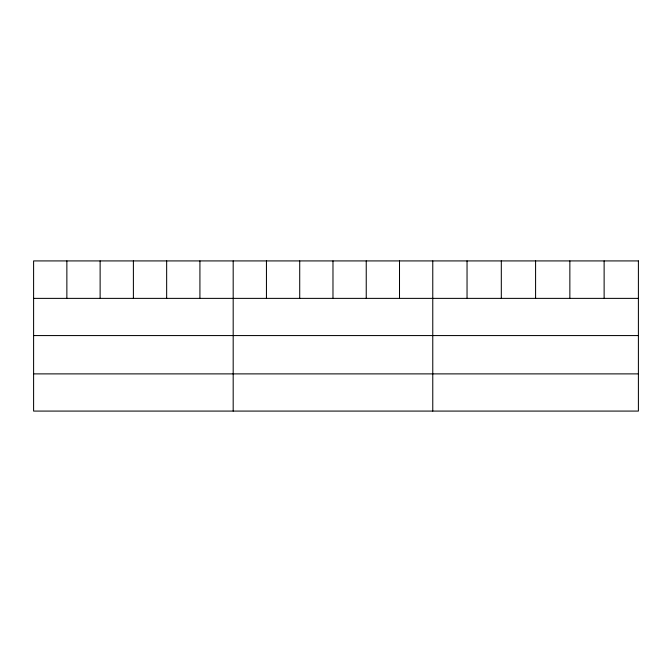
<?xml version="1.0" encoding="UTF-8"?>
<svg xmlns="http://www.w3.org/2000/svg" width="672" height="672" viewBox="0 0 672 672"><rect width="100%" height="100%" fill="white"/><g stroke="black" fill="none" stroke-linecap="round" stroke-linejoin="round"><path stroke-width="1.01" d="M33.6 298.376L638.4 298.376M33.6 335.572L638.4 335.572M33.6 373.884L638.4 373.884M604.128 260.921L604.128 298.376M569.856 260.921L569.856 298.376M535.584 260.921L535.584 298.376M501.312 260.921L501.312 298.376M467.04 260.921L467.04 298.376M432.768 260.921L432.768 411.079M399.504 260.921L399.504 298.376M366.24 260.921L366.24 298.376M332.976 260.921L332.976 298.376M299.712 260.921L299.712 298.376M266.448 260.921L266.448 298.376M233.184 260.921L233.184 411.079M199.92 260.921L199.92 298.376M166.656 260.921L166.656 298.376M133.392 260.921L133.392 298.376M100.128 260.921L100.128 298.376M66.864 260.921L66.864 298.376M638.4 260.921L33.6 260.921L33.6 411.079L638.4 411.079L638.4 260.921"/></g></svg>
